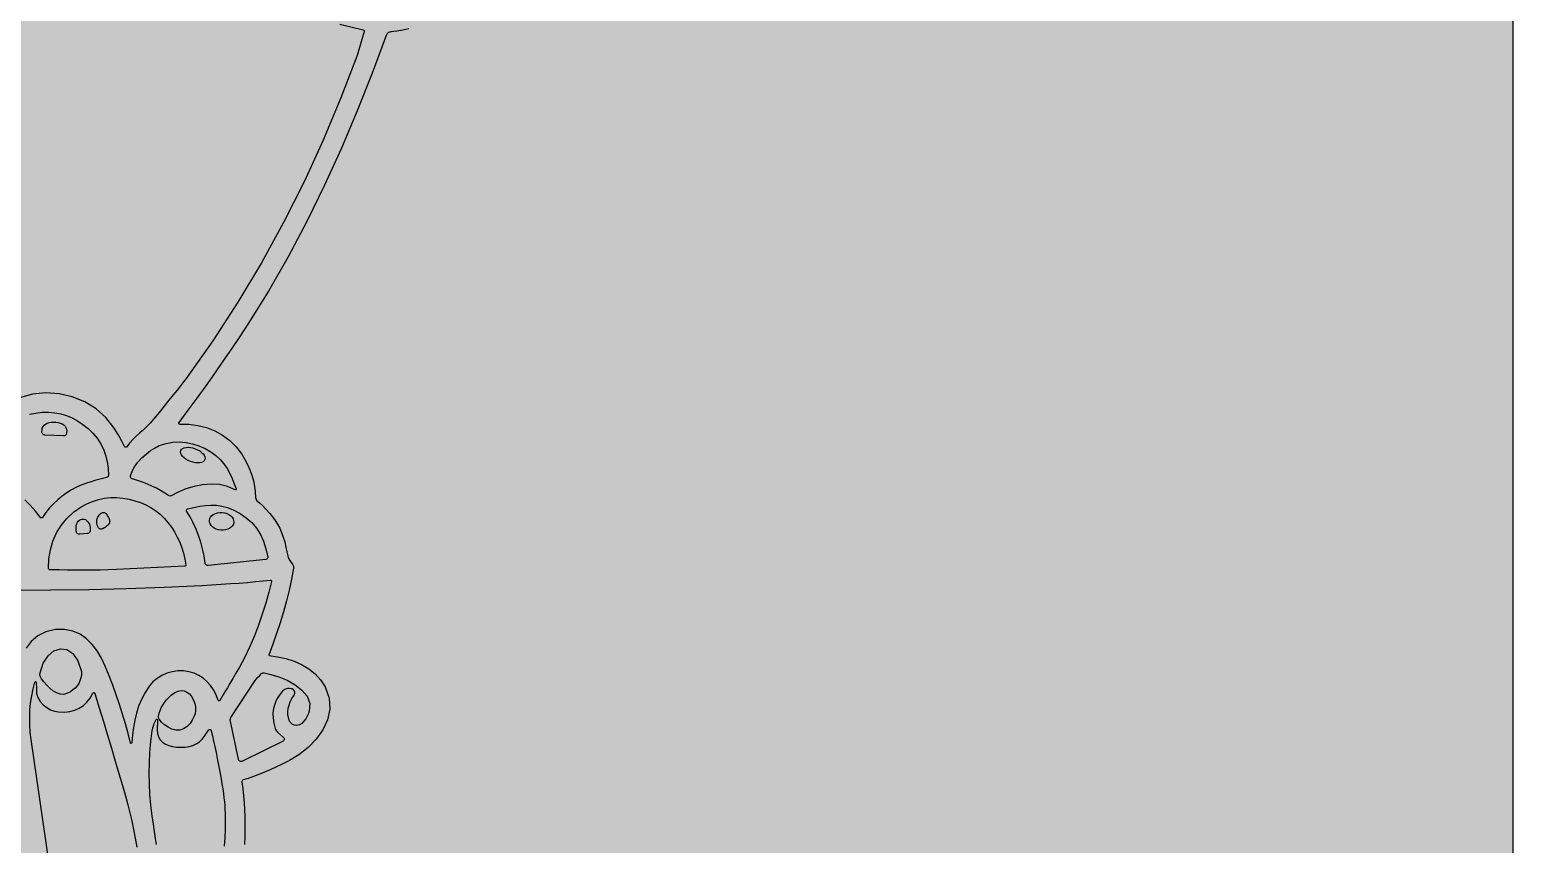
# Model space of a CAD drawing. Extents: x -301 to 301, y -300 to 300.
# Drawn here: x 123.6 to 301, y -51.6 to 45.7 of the extents above; entities that cross this region are included whole.
import ezdxf

# ---------------------------------------------------------------- set-up
doc = ezdxf.new("R2010")
doc.units = 0
doc.layers.add('LAYER_1', color=7, linetype='CONTINUOUS')

# ---------------------------------------------------------------- blocks, each defined once
blk = doc.blocks.new('*U1')
at = {"layer": 'LAYER_1', "color": 7, "linetype": 'CONTINUOUS'}
for points in [[(-301.0791, -300.0587), (-301.0791, 299.9413), (300.9617, -300.0587)], [(300.9617, -300.0587), (-301.0791, 299.9413), (300.9617, 299.9413)]]:
    blk.add_solid(points, dxfattribs=at)

msp = doc.modelspace()

# ---------------------------------------------------------------- linework, layer by layer
at = {"layer": 'LAYER_1'}
for points in [[(-301.0791, -300.0587), (300.9617, -300.0587), (300.9617, 299.9413), (-301.0791, 299.9413), (-301.0791, -300.0587)], [(125.446, -2.7466), (125.3722, -2.7364), (125.3042, -2.7125), (125.2432, -2.6763), (125.1908, -2.6295), (125.1486, -2.5736), (125.1179, -2.5102), (125.1002, -2.4409), (125.097, -2.3672), (125.1051, -2.1185), (125.1407, -1.9226), (125.2257, -1.7426), (125.3546, -1.582), (125.5221, -1.4445), (125.7226, -1.3338), (125.9508, -1.2535), (126.2012, -1.2074), (126.4685, -1.199), (126.7769, -1.2124), (127.0425, -1.2443), (127.2882, -1.3123), (127.5087, -1.4125), (127.6991, -1.5404), (127.854, -1.692), (127.9684, -1.8631), (128.0371, -2.0494), (128.0551, -2.2467), (128.047, -2.4955), (128.0353, -2.5684), (128.0102, -2.6359), (127.9734, -2.6964), (127.9263, -2.7485), (127.8704, -2.7907), (127.8073, -2.8217), (127.7386, -2.8398), (127.6656, -2.8436), (125.446, -2.7466), (125.446, -2.7466)], [(148.3033, -9.1891), (148.3036, -9.2441), (148.2749, -9.2864), (148.228, -9.3061), (148.1735, -9.2934), (147.2931, -8.8832), (146.3355, -8.6586), (145.3287, -8.5977), (144.3009, -8.679), (143.28, -8.8807), (142.2943, -9.1812), (141.3719, -9.5586), (140.5408, -9.9914), (140.467, -10.0209), (140.3887, -10.0292), (140.3103, -10.0163), (140.2365, -9.9824), (139.7709, -9.6725), (139.2839, -9.3802), (138.7757, -9.1054), (138.2462, -8.8479), (137.6953, -8.6078), (137.1232, -8.3851), (136.5297, -8.1796), (135.915, -7.9913), (135.8558, -7.9678), (135.8035, -7.9342), (135.7591, -7.8919), (135.7233, -7.8424), (135.697, -7.7871), (135.681, -7.7276), (135.6763, -7.6651), (135.6837, -7.6013), (135.8662, -7.0723), (136.1688, -6.5316), (136.567, -5.9966), (137.0359, -5.4844), (137.5509, -5.0126), (138.0871, -4.5983), (138.62, -4.2589), (139.1247, -4.0118), (139.9313, -3.7475), (140.7377, -3.6009), (141.5389, -3.5641), (142.3298, -3.6289), (143.1053, -3.7874), (143.8602, -4.0314), (144.5897, -4.3529), (145.2884, -4.7439), (145.8896, -5.1741), (146.4066, -5.6575), (146.8493, -6.1855), (147.228, -6.7494), (147.5527, -7.3404), (147.8334, -7.9498), (148.0802, -8.5689), (148.3033, -9.1891), (148.3033, -9.1891)], [(141.6892, -4.5966), (141.7764, -4.4543), (141.9148, -4.3429), (142.0972, -4.2632), (142.3166, -4.2163), (142.5658, -4.2032), (142.8378, -4.2248), (143.1255, -4.2821), (143.4218, -4.3762), (143.7077, -4.5014), (143.9626, -4.6478), (144.1818, -4.8104), (144.3607, -4.9839), (144.4945, -5.163), (144.5785, -5.3427), (144.608, -5.5177), (144.5783, -5.6828), (144.4912, -5.8255), (144.3533, -5.9372), (144.1715, -6.017), (143.9529, -6.0639), (143.7044, -6.077), (143.4331, -6.0555), (143.1458, -5.9984), (142.8497, -5.9048), (142.5638, -5.7796), (142.3089, -5.6329), (142.0895, -5.4701), (141.9103, -5.2963), (141.776, -5.1169), (141.6913, -4.9369), (141.6608, -4.7618), (141.6892, -4.5966), (141.6892, -4.5966)], [(142.2897, -18.2907), (142.2857, -18.3385), (142.2638, -18.3787), (142.2275, -18.4069), (142.1802, -18.4189), (133.9916, -18.8088), (133.0073, -18.8544), (132.0392, -18.8825), (131.0784, -18.8962), (130.1164, -18.8984), (129.1446, -18.8921), (128.1542, -18.8803), (127.1366, -18.8659), (126.0831, -18.8519), (126.0123, -18.8364), (125.9552, -18.7978), (125.9164, -18.741), (125.9004, -18.6705), (125.938, -17.5356), (126.105, -16.4461), (126.4007, -15.4103), (126.8246, -14.4366), (127.3759, -13.5335), (128.054, -12.7091), (128.8582, -11.972), (129.7878, -11.3304), (130.4632, -10.9669), (131.1502, -10.6741), (131.8486, -10.4522), (132.5582, -10.3009), (133.2789, -10.2203), (134.0104, -10.2104), (134.7525, -10.2709), (135.5051, -10.402), (136.2159, -10.5843), (136.8903, -10.8146), (137.5283, -11.0927), (138.1295, -11.4187), (138.6938, -11.7925), (139.221, -12.2142), (139.7109, -12.6837), (140.1634, -13.201), (140.5746, -13.7514), (140.9441, -14.3264), (141.272, -14.9259), (141.5583, -15.55), (141.8031, -16.1985), (142.0065, -16.8716), (142.1687, -17.5689), (142.2897, -18.2907), (142.2897, -18.2907)], [(133.1841, -13.182), (133.154, -13.2709), (133.1034, -13.3613), (133.0319, -13.4533), (132.9397, -13.5468), (132.8265, -13.6419), (132.6923, -13.7385), (132.5369, -13.8366), (132.3604, -13.9363), (132.2853, -13.9678), (132.2076, -13.9825), (132.1297, -13.9813), (132.054, -13.9648), (131.9829, -13.9338), (131.9187, -13.8892), (131.8639, -13.8318), (131.8207, -13.7622), (131.7173, -13.5157), (131.6564, -13.2809), (131.6419, -13.1678), (131.6381, -13.0576), (131.645, -12.9502), (131.6625, -12.8456), (131.6908, -12.7433), (131.7301, -12.6429), (131.7804, -12.5444), (131.8415, -12.4479), (131.9963, -12.2606), (132.194, -12.0807), (132.2628, -12.0357), (132.3369, -12.0068), (132.4138, -11.9935), (132.4912, -11.9955), (132.5667, -12.0126), (132.6379, -12.0443), (132.7025, -12.0904), (132.758, -12.1505), (132.8752, -12.3155), (132.9741, -12.4701), (133.0548, -12.6143), (133.1172, -12.7482), (133.1613, -12.8719), (133.1872, -12.9854), (133.1948, -13.0887), (133.1841, -13.182), (133.1841, -13.182)], [(142.4885, -11.5791), (143.2473, -11.395), (143.9613, -11.2502), (144.6425, -11.1534), (145.3026, -11.1132), (145.9535, -11.1381), (146.6073, -11.2369), (147.2757, -11.4183), (147.9706, -11.6907), (148.7925, -12.119), (149.5264, -12.6259), (150.1724, -13.2114), (150.7304, -13.8753), (151.2003, -14.6177), (151.5821, -15.4384), (151.8757, -16.3373), (152.0811, -17.3144), (152.0847, -17.3668), (152.0777, -17.4169), (152.0612, -17.4636), (152.0359, -17.5055), (152.0029, -17.5414), (151.9629, -17.57), (151.917, -17.5901), (151.866, -17.6005), (144.9638, -18.3353), (144.8994, -18.3361), (144.8378, -18.3245), (144.7805, -18.3017), (144.7289, -18.2687), (144.6844, -18.2265), (144.6482, -18.1763), (144.6219, -18.119), (144.6067, -18.0557), (144.4694, -17.1833), (144.2918, -16.3385), (144.0739, -15.5213), (143.8159, -14.7317), (143.5178, -13.9696), (143.1796, -13.235), (142.8013, -12.5281), (142.383, -11.8486), (142.3629, -11.8092), (142.3539, -11.7681), (142.3551, -11.727), (142.3658, -11.6875), (142.4127, -11.6201), (142.4885, -11.5791), (142.4885, -11.5791)], [(145.1098, -12.9409), (145.1573, -12.7297), (145.2589, -12.5375), (145.4083, -12.3681), (145.5993, -12.2255), (145.8254, -12.1136), (146.0805, -12.0361), (146.358, -11.9971), (146.6518, -12.0004), (146.9432, -12.0463), (147.2113, -12.1305), (147.4506, -12.2485), (147.6556, -12.3956), (147.8208, -12.567), (147.9408, -12.758), (148.0102, -12.964), (148.0233, -13.1803), (147.9758, -13.3914), (147.8742, -13.5834), (147.7246, -13.7526), (147.5334, -13.895), (147.3067, -14.0069), (147.051, -14.0844), (146.7724, -14.1237), (146.4773, -14.1209), (146.187, -14.075), (145.9195, -13.9908), (145.6805, -13.8728), (145.4756, -13.7257), (145.3103, -13.5543), (145.1906, -13.3633), (145.1218, -13.1572), (145.1098, -12.9409), (145.1098, -12.9409)], [(129.6133, -14.5912), (129.5358, -14.5908), (129.4625, -14.5752), (129.395, -14.5457), (129.3348, -14.5038), (129.2836, -14.451), (129.243, -14.3887), (129.2144, -14.3183), (129.1994, -14.2414), (129.1791, -13.9525), (129.1758, -13.7322), (129.2035, -13.5243), (129.2595, -13.3334), (129.3409, -13.1642), (129.445, -13.0214), (129.5689, -12.9095), (129.7098, -12.8334), (129.8649, -12.7977), (129.9907, -12.7887), (130.1495, -12.7984), (130.301, -12.8503), (130.4416, -12.9402), (130.5679, -13.064), (130.6763, -13.2176), (130.7633, -13.3968), (130.8253, -13.5976), (130.859, -13.8158), (130.8793, -14.1047), (130.8788, -14.1823), (130.863, -14.2558), (130.8334, -14.3235), (130.7915, -14.3839), (130.7388, -14.4351), (130.6767, -14.4757), (130.6067, -14.5039), (130.5303, -14.5182), (129.6133, -14.5912), (129.6133, -14.5912)], [(129.8405, -31.385), (129.7599, -31.7535), (129.6426, -32.0956), (129.4888, -32.4113), (129.2983, -32.7006), (129.0711, -32.9636), (128.8071, -33.2004), (128.5063, -33.4109), (128.1687, -33.5953), (127.7121, -33.7296), (127.2645, -33.708), (126.831, -33.5586), (126.4163, -33.3093), (126.0254, -32.9883), (125.6632, -32.6235), (125.3345, -32.243), (125.0443, -31.8748), (124.9464, -31.7138), (124.885, -31.5366), (124.8617, -31.35), (124.8779, -31.1607), (125.254, -29.9866), (125.8237, -29.1017), (126.5248, -28.5259), (127.2953, -28.2794), (128.0729, -28.3822), (128.7957, -28.8543), (129.4016, -29.7157), (129.8283, -30.9866), (129.8405, -31.385), (129.8405, -31.385)], [(149.058, -41.7027), (148.9835, -41.7283), (148.908, -41.7357), (148.834, -41.7262), (148.7644, -41.7011), (148.7018, -41.6616), (148.6489, -41.6092), (148.6085, -41.5451), (148.5833, -41.4706), (147.6094, -36.7636), (147.6622, -36.5015), (150.5756, -32.0773), (150.698, -31.908), (150.8699, -31.7123), (151.0904, -31.49), (151.3588, -31.241), (151.4216, -31.1955), (151.4927, -31.1648), (151.5699, -31.1502), (151.651, -31.1534), (152.4652, -31.3322), (153.4089, -31.6302), (154.3974, -32.0442), (155.346, -32.5712), (156.1701, -33.2081), (156.7848, -33.9518), (157.1056, -34.7992), (157.0478, -35.7472), (156.9533, -36.0199), (156.8105, -36.3272), (156.6254, -36.6422), (156.4036, -36.9384), (156.151, -37.1891), (155.8734, -37.3677), (155.5766, -37.4475), (155.2664, -37.4019), (155.1569, -37.3555), (155.0566, -37.3024), (154.9658, -37.2424), (154.8845, -37.1757), (154.8129, -37.1021), (154.7512, -37.0218), (154.6994, -36.9348), (154.6578, -36.8411), (154.5484, -36.4867), (154.4911, -36.1256), (154.4858, -35.7579), (154.5325, -35.3836), (154.6311, -35.0026), (154.7816, -34.615), (154.9839, -34.2208), (155.238, -33.8201), (155.2999, -33.6995), (155.326, -33.5739), (155.319, -33.4492), (155.2816, -33.3311), (155.2165, -33.2256), (155.1262, -33.1385), (155.0134, -33.0757), (154.8809, -33.043), (154.6983, -33.024), (154.5724, -33.0187), (154.4481, -33.0285), (154.3267, -33.0527), (154.2094, -33.091), (154.0973, -33.1426), (153.9919, -33.2073), (153.8942, -33.2843), (153.8056, -33.3733), (153.4318, -33.8521), (153.1352, -34.352), (152.9156, -34.873), (152.7729, -35.4154), (152.7071, -35.9789), (152.718, -36.5639), (152.8056, -37.1702), (152.9697, -37.7979), (153.0168, -37.9183), (153.0788, -38.0308), (153.1552, -38.1344), (153.2456, -38.228), (153.9801, -38.8724), (154.0239, -38.922), (154.0523, -38.9785), (154.0656, -39.0389), (154.0643, -39.1004), (154.049, -39.1601), (154.0201, -39.2151), (153.978, -39.2625), (153.9233, -39.2993), (149.058, -41.7027), (149.058, -41.7027)], [(139.0395, -36.3172), (139.1064, -35.9749), (139.2099, -35.6402), (139.3499, -35.3128), (139.5264, -34.9928), (139.7394, -34.6802), (139.989, -34.3748), (140.275, -34.0766), (140.5976, -33.7856), (140.9883, -33.5094), (141.3717, -33.3406), (141.7422, -33.2759), (142.0944, -33.3118), (142.4228, -33.4453), (142.722, -33.6728), (142.9865, -33.9912), (143.2108, -34.3971), (143.3641, -34.8154), (143.4466, -35.2271), (143.4583, -35.6322), (143.399, -36.0307), (143.2688, -36.4225), (143.0676, -36.8075), (142.7953, -37.1856), (142.452, -37.5569), (142.0318, -37.8513), (141.5748, -37.9852), (141.1002, -37.9807), (140.6266, -37.8605), (140.1729, -37.6469), (139.7581, -37.3623), (139.4011, -37.0292), (139.1206, -36.6699), (139.0748, -36.5884), (139.0466, -36.5013), (139.035, -36.4104), (139.0395, -36.3172), (139.0395, -36.3172)]]:
    msp.add_lwpolyline(points, close=True, dxfattribs=at)
for points in [[(160.7049, 46.3423), (163.5077, 45.6506), (163.5696, 45.6254), (163.6127, 45.5795), (163.6338, 45.5196), (163.6294, 45.4526), (163.6294, 45.4526), (163.6294, 45.4526), (162.7692, 42.6085), (160.8348, 37.5225), (158.7254, 32.49), (156.4399, 27.5218), (153.9771, 22.629), (151.3359, 17.8224), (148.5151, 13.1129), (145.5136, 8.5115), (142.3303, 4.029), (142.022, 3.62), (141.663, 3.1533), (141.2533, 2.629), (140.7929, 2.047), (140.2817, 1.4073), (139.7197, 0.7101), (139.1068, -0.0446), (138.443, -0.8569), (138.0589, -1.291), (137.6476, -1.705), (137.2202, -2.1057), (136.7879, -2.4998), (136.3619, -2.8942), (135.9533, -3.2957), (135.5734, -3.711), (135.2333, -4.147), (135.1734, -4.1958), (135.1014, -4.2081), (135.0324, -4.1847), (134.9817, -4.1263), (134.637, -3.4629), (134.3147, -2.8722), (134.0145, -2.3539), (133.736, -1.9075), (132.7526, -0.6677), (131.5621, 0.377), (130.2066, 1.2114), (128.7282, 1.8202), (127.1689, 2.1879), (125.5709, 2.2995), (123.9763, 2.1395), (122.427, 1.6926)], [(168.9476, 45.7641), (168.2462, 45.6014), (167.5325, 45.4842), (166.8067, 45.4124), (166.711, 45.3992), (166.6197, 45.3728), (166.534, 45.334), (166.4552, 45.2838), (166.3845, 45.223), (166.3233, 45.1526), (166.2729, 45.0736), (166.2345, 44.9868), (164.5647, 40.4717), (162.7837, 35.9715), (160.8906, 31.508), (158.8844, 27.1028), (156.7643, 22.7776), (154.5294, 18.554), (152.1787, 14.4537), (149.7114, 10.4983), (148.7356, 9.0151), (147.7437, 7.5365), (146.7357, 6.0627), (145.7114, 4.5935), (144.6708, 3.1291), (143.6137, 1.6693), (142.5401, 0.2142), (141.4498, -1.2363), (141.4314, -1.2691), (141.4241, -1.3036), (141.427, -1.338), (141.4391, -1.3702), (141.4594, -1.3983), (141.4869, -1.4201), (141.5205, -1.4337), (141.5593, -1.4372), (142.6516, -1.4495), (143.7227, -1.5913), (144.7596, -1.8605), (145.7494, -2.2549), (146.6794, -2.7725), (147.5366, -3.4111), (148.3081, -4.1686), (148.981, -5.0429), (149.357, -5.6517), (149.6847, -6.2714), (149.964, -6.9021), (150.1948, -7.5439), (150.3771, -8.1968), (150.5108, -8.861), (150.596, -9.5366), (150.6325, -10.2235), (150.6495, -10.3439), (150.6928, -10.4547), (150.7597, -10.5522), (150.8475, -10.6325), (151.1114, -10.8493), (151.4465, -11.1665), (151.8524, -11.5834), (152.3286, -12.0997), (152.6689, -12.5053), (152.9807, -12.9386), (153.2641, -13.3996), (153.5191, -13.8882), (153.7457, -14.4044), (153.944, -14.9484), (154.1141, -15.52), (154.256, -16.1194), (154.3697, -16.7039), (154.4716, -17.1566), (154.5373, -17.3562), (154.623, -17.5499), (154.7363, -17.7468), (154.885, -17.9559), (155.0311, -18.1593), (155.1284, -18.3407), (155.1589, -18.4232), (155.1771, -18.5002), (155.1832, -18.5717), (155.1771, -18.6376), (154.9215, -19.948), (154.6324, -21.2552), (154.31, -22.5592), (153.9542, -23.8601), (153.5652, -25.1578), (153.1428, -26.4525), (152.6873, -27.744), (152.1987, -29.0324), (152.2393, -29.0948), (153.2621, -29.2245), (154.263, -29.4406), (155.2264, -29.7482), (156.1368, -30.1524), (156.9787, -30.6585), (157.7367, -31.2716), (158.3952, -31.9968), (158.9387, -32.8394), (159.4233, -34.1682), (159.5008, -35.4834), (159.2293, -36.7589), (158.6668, -37.9688), (157.8715, -39.0871), (156.9015, -40.0879), (155.815, -40.9452), (154.6699, -41.6329), (153.8823, -42.0288), (153.1231, -42.3941), (152.3924, -42.7285), (151.69, -43.0322), (151.016, -43.305), (150.3703, -43.5469), (149.7528, -43.758), (149.1635, -43.9381), (149.0874, -43.9769), (149.0322, -44.0374), (149.0021, -44.1131), (149.0012, -44.197), (149.1142, -45.0253), (149.2024, -45.8513), (149.2684, -46.6729), (149.3147, -47.488), (149.3438, -48.2943), (149.3584, -49.0898), (149.3611, -49.8722), (149.3543, -50.6395), (149.3063, -51.6394)], [(123.6204, -0.2457), (125.1376, -0.0068), (125.8941, -0.0064), (126.6297, -0.0756), (127.3446, -0.2143), (128.0389, -0.4227), (128.7126, -0.7007), (129.3659, -1.0485), (129.9988, -1.466), (130.6115, -1.9533), (131.186, -2.5074), (131.6829, -3.1035), (132.1024, -3.7419), (132.4446, -4.4226), (132.7096, -5.1457), (132.8974, -5.9115), (133.0082, -6.72), (133.0421, -7.5713), (133.0304, -7.6436), (132.9975, -7.7074), (132.9463, -7.7575), (132.8798, -7.7888), (132.372, -7.9287), (131.887, -8.0598), (131.4208, -8.1877), (130.9696, -8.318), (130.5294, -8.4565), (130.0963, -8.6088), (129.6664, -8.7807), (129.2359, -8.9777), (128.6303, -9.2995), (128.0521, -9.6579), (127.5014, -10.0528), (126.9783, -10.4846), (126.4827, -10.9531), (126.0148, -11.4586), (125.5745, -12.001), (125.1619, -12.5806), (125.1619, -12.5806), (125.1619, -12.5806), (125.1078, -12.6322), (125.0392, -12.6506), (124.9691, -12.6355), (124.9104, -12.5867), (124.3112, -11.8304), (123.6854, -11.1351), (123.0328, -10.5008)], [(121.6473, -21.2796), (126.1698, -21.2518), (130.6852, -21.1798), (135.1935, -21.0635), (139.6947, -20.9031), (144.1887, -20.6986), (145.3819, -20.6348), (146.5267, -20.5673), (147.6231, -20.496), (148.671, -20.4208), (149.6705, -20.3414), (150.6214, -20.258), (151.5236, -20.1702), (152.3773, -20.0781), (152.4423, -20.086), (152.4929, -20.1204), (152.5222, -20.1739), (152.5234, -20.2388), (152.201, -21.5302), (151.8405, -22.8336), (151.4386, -24.1414), (150.9921, -25.4461), (150.4979, -26.74), (149.9527, -28.0157), (149.3535, -29.2655), (148.6969, -30.4818), (148.2908, -31.1863), (147.9155, -31.8322), (147.5709, -32.4194), (147.2569, -32.948), (146.9736, -33.4181), (146.7209, -33.8297), (146.4986, -34.1828), (146.3069, -34.4775), (146.2699, -34.506), (146.2268, -34.5114), (146.1882, -34.4947), (146.1649, -34.4568), (145.9062, -33.783), (145.596, -33.179), (145.2343, -32.645), (144.8213, -32.1808), (144.3571, -31.7865), (143.8419, -31.4619), (143.2758, -31.2072), (142.659, -31.0223), (142.0004, -30.9243), (141.3334, -30.9259), (140.6723, -31.0214), (140.0311, -31.2054), (139.4239, -31.4722), (138.8649, -31.8163), (138.3682, -32.2323), (137.9479, -32.7144), (137.4154, -33.517), (136.9889, -34.3185), (136.6541, -35.1265), (136.3963, -35.9485), (136.2011, -36.7923), (136.054, -37.6654), (135.9405, -38.5755), (135.846, -39.5302), (135.777, -39.5971), (135.6999, -39.5403), (135.4034, -38.3821), (135.0827, -37.2267), (134.738, -36.074), (134.369, -34.924), (133.9756, -33.7765), (133.5578, -32.6313), (133.1155, -31.4885), (132.6485, -30.3479), (132.2115, -29.4145), (131.702, -28.5415), (131.1127, -27.7542), (130.436, -27.0775), (129.6646, -26.5367), (128.7911, -26.1568), (127.808, -25.9629), (126.7079, -25.9801), (125.5521, -26.2437), (124.599, -26.7255), (123.8262, -27.3927), (123.2117, -28.2123)], [(125.9207, -53.635), (123.8107, -39.1179), (123.7059, -38.2283), (123.647, -37.3475), (123.6339, -36.4755), (123.6666, -35.6123), (123.745, -34.758), (123.8689, -33.9126), (124.0383, -33.0761), (124.253, -32.2485), (124.2862, -32.2024), (124.3362, -32.19), (124.3831, -32.2091), (124.4072, -32.2575), (124.4315, -33.0804), (124.4593, -33.6146), (124.621, -34.1126), (124.8928, -34.5652), (125.2507, -34.9631), (125.6707, -35.2968), (126.1291, -35.5571), (126.6018, -35.7347), (127.065, -35.8202), (127.7735, -35.8372), (128.4261, -35.7703), (129.0228, -35.6192), (129.5636, -35.3839), (130.0484, -35.0642), (130.4773, -34.6601), (130.8503, -34.1714), (131.1674, -33.5981), (131.192, -33.561), (131.2244, -33.5354), (131.2618, -33.5212), (131.3013, -33.5182), (131.34, -33.5262), (131.3751, -33.5451), (131.4038, -33.5747), (131.4231, -33.6148), (131.9465, -35.3186), (132.4518, -36.9781), (132.939, -38.5931), (133.4083, -40.1637), (133.8597, -41.6897), (134.2933, -43.1713), (134.7092, -44.6083), (135.1075, -46.0007), (135.3576, -46.9147), (135.5968, -47.8622), (135.825, -48.843), (136.0423, -49.8569), (136.2488, -50.9039), (136.4444, -51.9839)], [(138.7924, -51.6677), (138.6731, -50.9242), (138.5473, -50.105), (138.4151, -49.2099), (138.2766, -48.2389), (138.1208, -46.9688), (138.0096, -45.6986), (137.943, -44.4284), (137.921, -43.1582), (137.9437, -41.8878), (138.0112, -40.6173), (138.1235, -39.3467), (138.2806, -38.0759), (138.3507, -37.7003), (138.4516, -37.3521), (138.5137, -37.1884), (138.5837, -37.0318), (138.6615, -36.8822), (138.7473, -36.7397), (138.7689, -36.7151), (138.7956, -36.701), (138.8248, -36.6967), (138.8538, -36.7014), (138.8802, -36.7143), (138.9013, -36.7347), (138.9147, -36.7618), (138.9177, -36.7949), (138.9177, -36.7949), (138.9177, -36.7949), (138.8568, -37.9497), (138.8943, -38.4064), (139.0241, -38.8058), (139.2359, -39.1482), (139.5193, -39.4342), (139.8639, -39.664), (140.2594, -39.8382), (140.6954, -39.9571), (141.1616, -40.0212), (141.6978, -40.0435), (142.206, -40.0198), (142.6838, -39.9463), (143.1287, -39.8193), (143.5381, -39.6351), (143.9098, -39.3898), (144.2411, -39.0797), (144.5296, -38.7012), (145.0043, -37.9927), (145.0461, -37.9561), (145.0933, -37.9339), (145.1431, -37.9255), (145.1925, -37.9302), (145.2387, -37.9474), (145.2788, -37.9764), (145.3099, -38.0166), (145.329, -38.0674), (145.4701, -38.6628), (145.6134, -39.294), (145.7588, -39.9607), (145.9062, -40.663), (146.0555, -41.4009), (146.2066, -42.1744), (146.3594, -42.9833), (146.5138, -43.8278), (146.6171, -44.4249), (146.7078, -44.9971), (146.7858, -45.5445), (146.8511, -46.0671), (146.9037, -46.565), (146.9435, -47.0381), (146.9704, -47.4865), (146.9845, -47.9103), (147.0017, -48.8765), (146.9992, -49.8622), (146.9603, -50.8571), (146.8679, -51.8512)]]:
    msp.add_lwpolyline(points, dxfattribs=at)

# ---------------------------------------------------------------- block references
at = {"layer": 'LAYER_1', "color": 7}
msp.add_blockref('*U1', (0, 0), dxfattribs=at)

doc.saveas('drawing.dxf')
